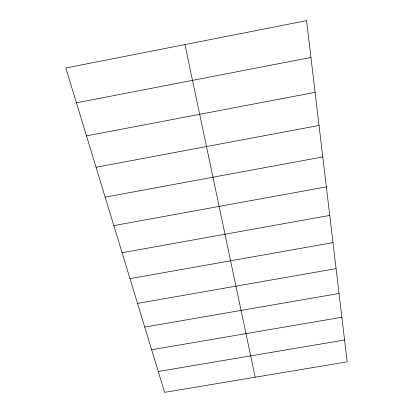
<?xml version="1.0" encoding="UTF-8"?>
<svg xmlns="http://www.w3.org/2000/svg" width="413" height="413" viewBox="0 0 413 413"><rect width="100%" height="100%" fill="white"/><g stroke="black" fill="none" stroke-linecap="round" stroke-linejoin="round"><path stroke-width="0.62" d="M76.431 102.822L310.943 57.453M86.498 135.872L315.098 92.336M96.059 167.27L319.037 125.449M105.16 197.146L322.785 156.919M113.823 225.601L326.347 186.872M122.088 252.735L329.744 215.405M129.981 278.641L332.986 242.627M137.519 303.4L336.079 268.62M144.736 327.081L339.037 293.467M151.643 349.759L341.866 317.241M158.262 371.499L344.576 340.013M184.952 44.568L255.182 377.214M306.565 20.65L65.822 67.995L164.611 392.35L347.178 361.845L306.565 20.65"/></g></svg>
